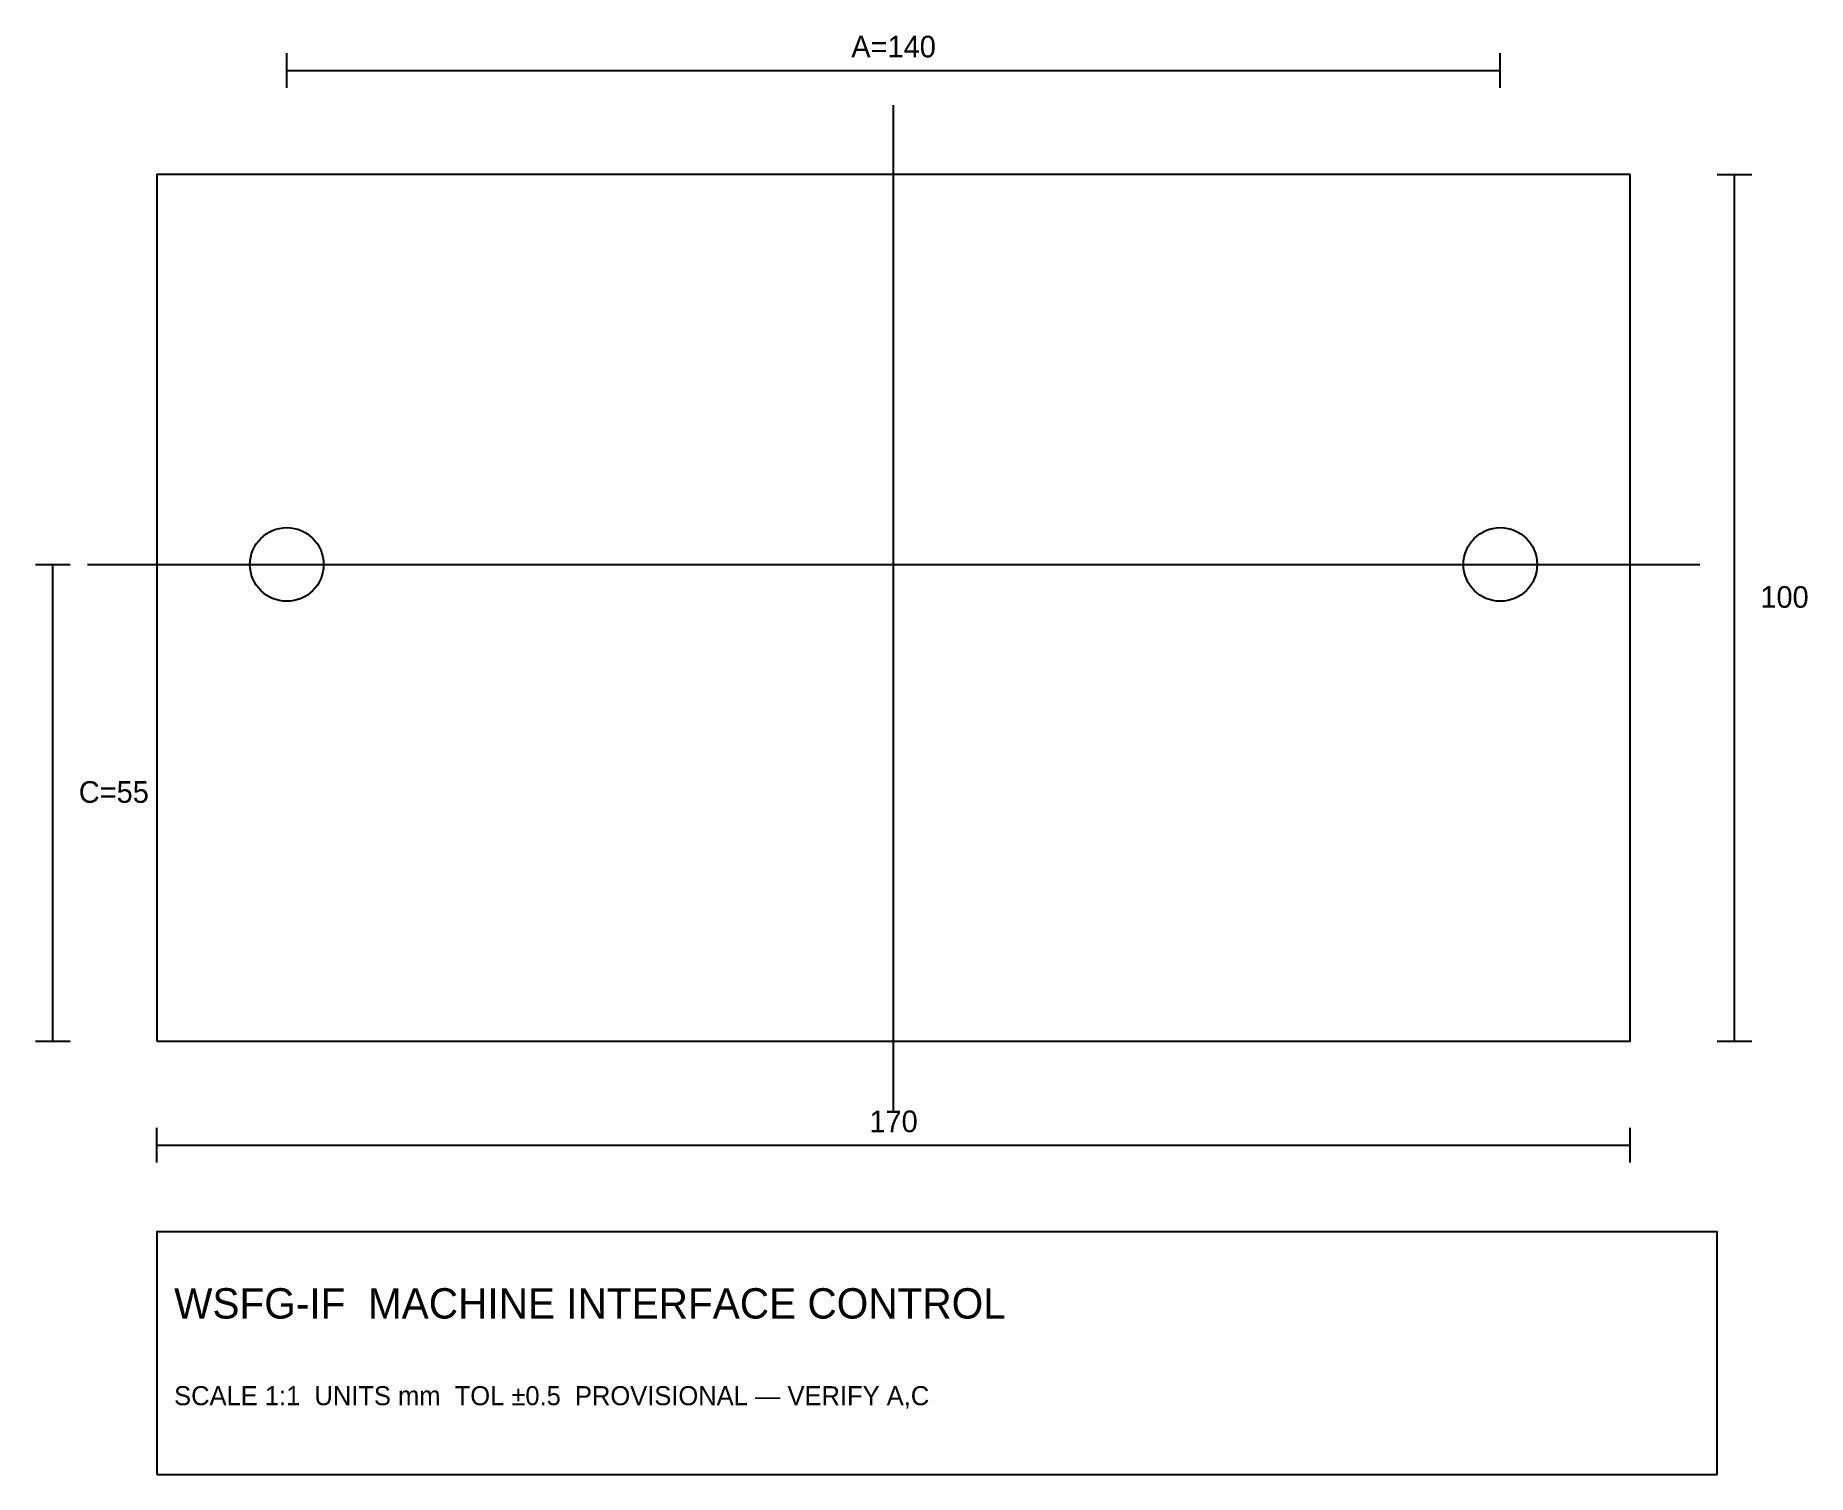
# Model space of a CAD drawing. Header units: millimetres. Extents: x -14 to 190, y -50 to 116.
import ezdxf
from ezdxf.enums import TextEntityAlignment as Align

# ---------------------------------------------------------------- set-up
doc = ezdxf.new("R2010")
doc.units = ezdxf.units.MM
for name, color, linetype in [('CENTER', 2, 'Continuous'), ('DIM', 3, 'Continuous'), ('OBJECT', 7, 'Continuous'), ('TEXT', 5, 'Continuous'), ('TITLE', 7, 'Continuous')]:
    doc.layers.add(name, color=color, linetype=linetype)

msp = doc.modelspace()

# ---------------------------------------------------------------- linework, layer by layer
at = {"layer": 'CENTER'}
for p, q in [((85, -8), (85, 108)), ((-8, 55), (178, 55))]:
    msp.add_line(p, q, dxfattribs=at)
at = {"layer": 'DIM'}
for p, q in [((15, 110), (15, 114)), ((155, 110), (155, 114)), ((15, 112), (155, 112)), ((180, 100), (184, 100)), ((182, 0), (182, 100)), ((-14, 55), (-10, 55)), ((-12, 0), (-12, 55)), ((-14, 0), (-10, 0)), ((180, 0), (184, 0)), ((0, -14), (0, -10)), ((170, -14), (170, -10)), ((0, -12), (170, -12))]:
    msp.add_line(p, q, dxfattribs=at)
at = {"layer": 'OBJECT'}
msp.add_lwpolyline([(0, 0), (170, 0), (170, 100), (0, 100), (0, 0)], dxfattribs=at)
for centre in [(15, 55), (155, 55)]:
    msp.add_circle(centre, 4.25, dxfattribs=at)
at = {"layer": 'TITLE'}
msp.add_lwpolyline([(0, -50), (180, -50), (180, -22), (0, -22), (0, -50)], dxfattribs=at)

# ---------------------------------------------------------------- texts
at = {"layer": 'TEXT'}
for s, p in [('A=140', (85, 113.5)), ('170', (85, -10.5))]:
    msp.add_text(s, height=2.5, dxfattribs=at).set_placement(p, align=Align.CENTER)
for s, height, p in [('100', 2.5, (185, 50)), ('C=55', 2.5, (-9, 27.5)), ('WSFG-IF  MACHINE INTERFACE CONTROL', 3.5, (2, -32)), ('SCALE 1:1  UNITS mm  TOL ±0.5  PROVISIONAL — VERIFY A,C', 2.2, (2, -42))]:
    msp.add_text(s, height=height, dxfattribs=at).set_placement(p)

doc.saveas('drawing.dxf')
